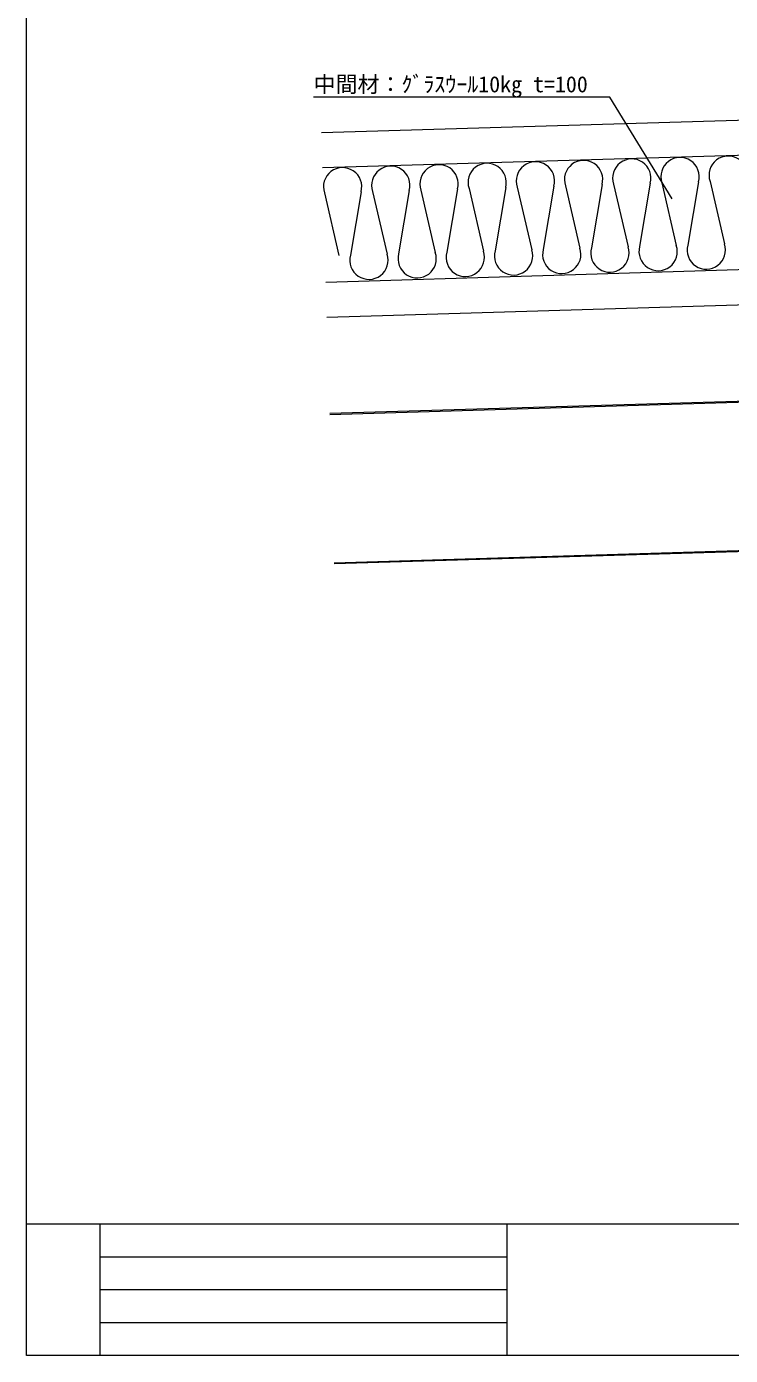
# Model space of a CAD drawing. Units: millimetres at full size, sheet at 1:5; details may follow other scales. Extents: x -3142 to 7368, y -2477 to 558.
# Drawn here: x 1163 to 1644, y -2477 to -1569 of the extents above; entities that cross this region are included whole.
import ezdxf
from ezdxf.enums import TextEntityAlignment as Align

# ---------------------------------------------------------------- set-up
doc = ezdxf.new("R2010")
doc.units = ezdxf.units.MM
doc.header["$LTSCALE"] = 5
doc.layers.add('0-0_0', color=7, linetype='Continuous', lineweight=18)
doc.styles.add('ＭＳ ゴシック', font='')
doc.styles.get('ＭＳ ゴシック').set_extended_font_data('MS Gothic')

msp = doc.modelspace()

# ---------------------------------------------------------------- linework, layer by layer
at = {"layer": '0-0_0', "color": 4}
for p, q in [((1561.861, -1617.129), (1359.361, -1617.129)), ((1604.549, -1686.683), (1561.861, -1617.129))]:
    msp.add_line(p, q, dxfattribs=at)
at = {"layer": '0-0_0'}
for p, q in [((2064.319, -1620.576), (1364.634, -1641.586)), ((2065.039, -1644.565), (1365.355, -1665.575)), ((1367.696, -1743.54), (2117.358, -1721.029)), ((1368.416, -1767.529), (2118.078, -1745.018)), ((2070.082, -1812.489), (1370.397, -1833.5)), ((2070.106, -1813.289), (1370.421, -1834.299)), ((1373.459, -1935.454), (2123.121, -1912.942)), ((1373.477, -1936.053), (2123.139, -1913.542)), ((1163.139, -2387.489), (3123.139, -2387.489)), ((1213.139, -2387.489), (1213.139, -2477.489)), ((1491.484, -2387.489), (1491.484, -2477.489)), ((1213.139, -2409.989), (1491.484, -2409.989)), ((1213.139, -2432.489), (1491.484, -2432.489)), ((1213.139, -2454.989), (1491.484, -2454.989))]:
    msp.add_line(p, q, dxfattribs=at)
at = {"layer": '0-0_0', "color": 9}
for p, q in [((1424.74, -1680.878), (1417.477, -1724.215)), ((1432.656, -1680.641), (1442.507, -1723.463)), ((1457.686, -1679.889), (1450.423, -1723.225)), ((1465.603, -1679.651), (1475.453, -1722.474)), ((1490.632, -1678.9), (1483.369, -1722.236)), ((1498.549, -1678.662), (1508.399, -1721.484)), ((1523.578, -1677.911), (1516.315, -1721.247)), ((1531.495, -1677.673), (1541.345, -1720.495)), ((1556.525, -1676.921), (1549.262, -1720.257)), ((1564.441, -1676.683), (1574.291, -1719.506)), ((1589.471, -1675.932), (1582.208, -1719.268)), ((1597.387, -1675.694), (1607.237, -1718.516)), ((1622.417, -1674.942), (1615.154, -1718.279)), ((1630.333, -1674.705), (1640.183, -1717.527)), ((1366.764, -1682.619), (1376.614, -1725.442)), ((1391.794, -1681.868), (1384.531, -1725.204)), ((1399.71, -1681.63), (1409.561, -1724.452))]:
    msp.add_line(p, q, dxfattribs=at)
at = {"layer": '0-0_0'}
msp.add_lwpolyline([(1163.139, -1082.489), (3123.139, -1082.489), (3123.139, -2477.489), (1163.139, -2477.489)], close=True, dxfattribs=at)
at = {"layer": '0-0_0', "color": 9}
for centre, start, end in [((1478.002, -1675.448), 344.71295, 198.72704), ((1510.949, -1674.458), 344.71295, 198.72704), ((1543.895, -1673.469), 344.71295, 198.72704), ((1576.841, -1672.48), 344.71295, 198.72704), ((1609.787, -1671.49), 344.71295, 198.72704), ((1642.733, -1670.501), 344.71295, 198.72704), ((1379.164, -1678.416), 344.71295, 198.72704), ((1412.11, -1677.426), 344.71295, 198.72704), ((1445.056, -1676.437), 344.71295, 198.72704), ((1397.161, -1728.656), 164.71295, 18.72704), ((1430.107, -1727.667), 164.71295, 18.72704), ((1463.053, -1726.677), 164.71295, 18.72704), ((1495.999, -1725.688), 164.71295, 18.72704), ((1528.945, -1724.699), 164.71295, 18.72704), ((1561.891, -1723.709), 164.71295, 18.72704), ((1594.837, -1722.72), 164.71295, 18.72704), ((1627.784, -1721.731), 164.71295, 18.72704)]:
    msp.add_arc(centre, 13.093, start, end, dxfattribs=at)

# ---------------------------------------------------------------- texts
at = {"layer": '0-0_0', "style": 'ＭＳ ゴシック'}
msp.add_text('中間材：ｸﾞﾗｽｳｰﾙ10㎏ t=100', height=11, dxfattribs=at).set_placement((1359.361, -1617.129), align=Align.BOTTOM_LEFT)

doc.saveas('drawing.dxf')
